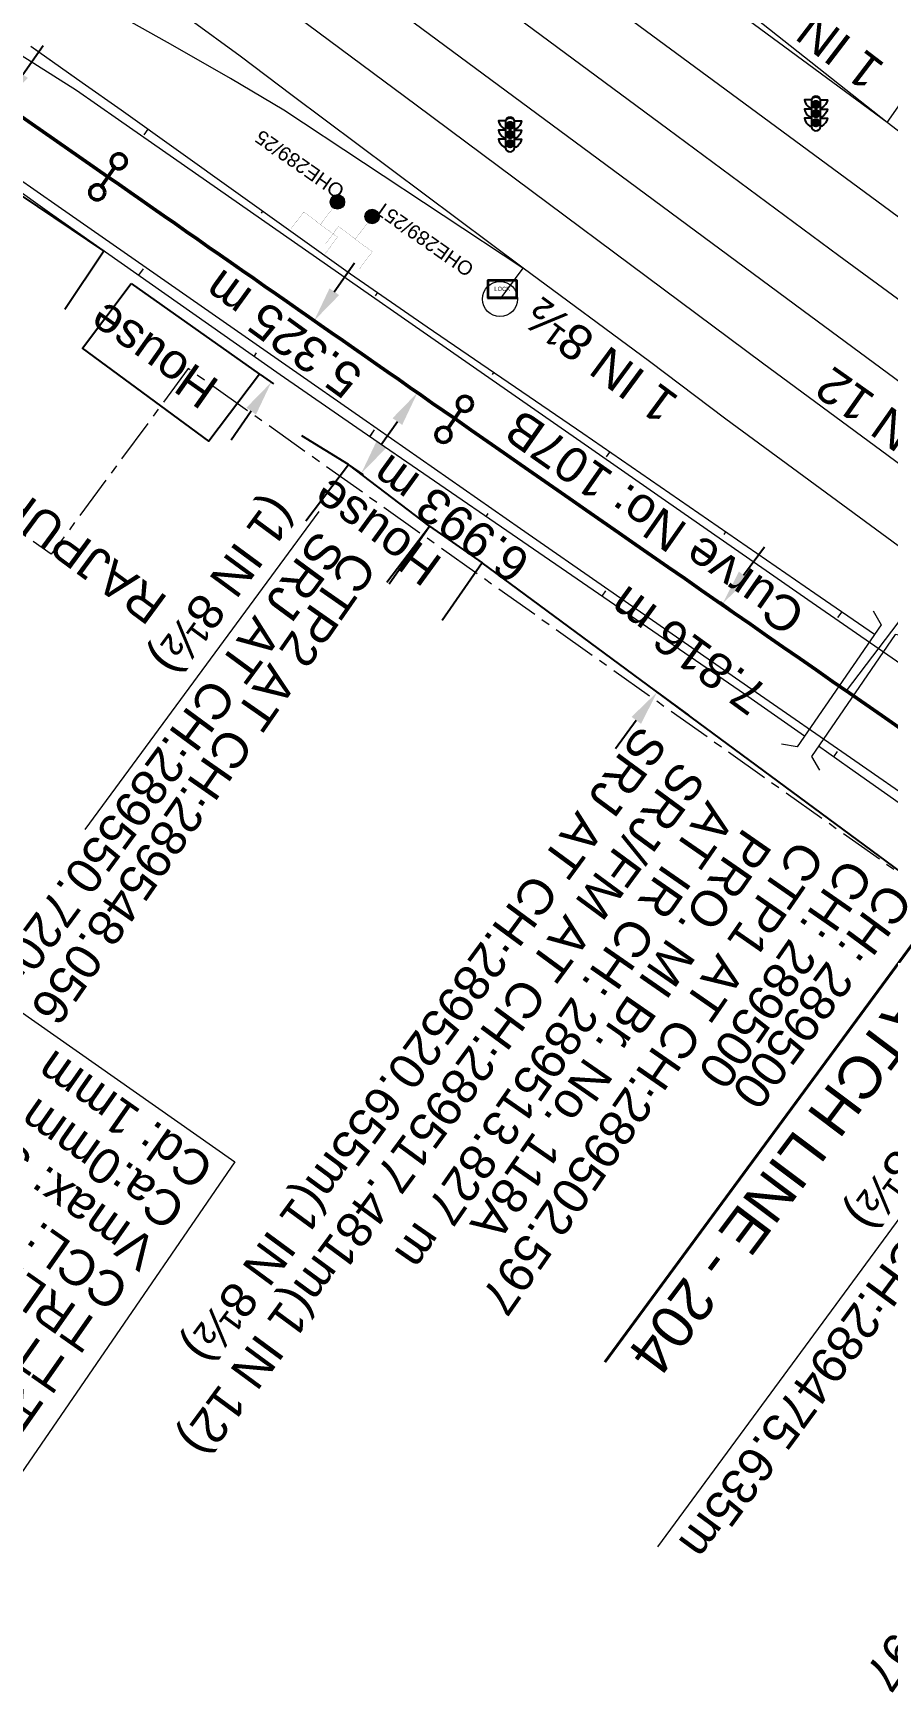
# Model space of a CAD drawing. Header units: metres. Extents: x 644418 to 1306172, y 3366650 to 6747308.
# Drawn here: x 653173.9 to 653234.6, y 3373469.3 to 3373586.7 of the extents above; entities that cross this region are included whole.
import ezdxf
from ezdxf.enums import TextEntityAlignment as Align

# ---------------------------------------------------------------- set-up
doc = ezdxf.new("R2010")
doc.units = ezdxf.units.M
doc.header["$MEASUREMENT"] = 0
doc.linetypes.add('CENTER', pattern=[2, 1.25, -0.25, 0.25, -0.25])
doc.linetypes.add('PHANTOM2', pattern=[1.25, 0.625, -0.125, 0.125, -0.125, 0.125, -0.125])
doc.layers.get('Defpoints').update_dxf_attribs({"lineweight": 0})
for name, color, linetype, lineweight in [('BRIDGE DETAILS PLAN', 7, 'Continuous', 0), ('Existing Chainage', 7, 'Continuous', 0), ('Existing IR Track', 143, 'Continuous', 0), ('Existing Railway Boundary', 7, 'CENTER', 0), ('IR Proposed Chainage', 190, 'Continuous', 0), ('IR Proposed Curve_Details', 190, 'Continuous', 0), ('IR Proposed TPTC Chainages', 190, 'Continuous', 0), ('OHE MAST', 8, 'Continuous', 0), ('OHE MAST TEXT', 8, 'Continuous', 0), ('PROP-DFC Connecting line', 1, 'Continuous', 0), ('PROPOSED DFCC TOE SLOPES - Cut & Connection', 239, 'Continuous', 0), ("RAJPURA STN. SRJ's", 251, 'Continuous', 0)]:
    doc.layers.add(name, color=color, linetype=linetype, lineweight=lineweight)
for name, color, linetype in [('C-ROAD-CNTR-N', 92, 'Continuous'), ('C-ROAD-STAN', 11, 'Continuous'), ('COMPOUND_WALL', 251, 'Continuous'), ('Dimension', 10, 'Continuous'), ('LOCK', 251, 'Continuous'), ('MATCH LINE', 7, 'Continuous'), ('PROPOSED FORMATION LINE - Connecting line', 187, 'Continuous'), ('RESIDENTIAL_BL_PUC', 251, 'Continuous'), ('SIGNAL_POST', 8, 'Continuous'), ('TOPO_TEXT', 251, 'Continuous'), ('Village Name', 7, 'Continuous')]:
    doc.layers.add(name, color=color, linetype=linetype)
doc.styles.add('CUT-FILL', font='cut-fill.shx', dxfattribs={"height": 2})
doc.styles.get("Standard").update_dxf_attribs({"font": 'arial.ttf'})
doc.styles.add('Style-Arial', font='arial.ttf')
doc.styles.add('Vill txt', font='arial.ttf', dxfattribs={"height": 3})
doc.dimstyles.new('DIM', dxfattribs={"dimtxt": 2.5, "dimasz": 2.5, "dimexe": 0.18, "dimexo": 0.0625, "dimgap": 0.09, "dimtad": 0, "dimtih": 1, "dimtoh": 1, "dimdec": 3, "dimzin": 0, "dimdsep": 46, "dimtxsty": 'Standard', "dimcen": 0.09, "dimadec": 0, "dimazin": 0, "dimtfac": 1, "dimtdec": 3, "dimtofl": 0, "dimtmove": 0, "dimatfit": 3, "dimfxl": 1, "dimtolj": 1, "dimtzin": 0, "dimarcsym": 0})

# ---------------------------------------------------------------- blocks, each defined once
blk = doc.blocks.new('LOCK')
for p, q in [((-0.9797282768413424, 0.66568558011204, 212.9956074118041), (-0.9797282768413424, -0.6012554196640849, 212.9956074118041)), ((1.140655689465348, 0.66568558011204, 212.9956074118041), (-0.9797282768413424, 0.66568558011204, 212.9956074118041)), ((-0.9297805057431106, 0.6157378093339503, 212.9956074118041), (-0.9297805056266952, -0.5513076488859951, 212.9956074118041)), ((1.090707918454427, 0.6157378093339503, 212.9956074118041), (-0.9297805057431106, 0.6157378093339503, 212.9956074118041)), ((1.090707918338012, -0.5513076488859951, 212.9956074118041), (1.090707918338012, 0.615737808868289, 212.9956074118041)), ((1.140655689465348, -0.6012554196640849, 212.9956074118041), (1.140655689465348, 0.66568558011204, 212.9956074118041)), ((-0.9797282768413424, -0.6012554196640849, 212.9956074118041), (1.140655689465348, -0.6012554196640849, 212.9956074118041)), ((-0.9297805055102799, -0.5513076488859951, 212.9956074118041), (1.090707918338012, -0.5513076488859951, 212.9956074118041))]:
    blk.add_line(p, q)
at = {"style": 'CUT-FILL'}
blk.add_text('LOCK', height=0.2996866264319999, dxfattribs=at).set_placement((-0.4868415478849784, -0.1000521802343428, 212.9956074118041))
blk = doc.blocks.new('SIG')
for color, points in [(1, [(-0.2159795589977875, 0.4178089566994458, 0.1802950991138887), (-0.007352102838922292, 0.3304238426935626, -0.002550329670985852), (0.005564955841691699, 0.330166121959337, -0.002550329672140715), (0.01848201452958165, 0.3304238426935626, 0.1802950991153363), (0.2271094706884469, 0.4178089566994458, -0.002653904617953797), (0.2469255312171299, 0.4380990795616526, 0.1844951788522935), (0.3293976953355013, 0.6539988614531467, 1.000000553002424), (-0.318267783644842, 0.6539988614531467, 0.1844951788522935), (-0.2357956195337465, 0.4380990795616526, -0.002653904618125866)]), (2, [(0.2271094706811709, -0.2298565223027254, -0.002653904619222139), (0.2469255312244059, -0.2095663994259667, 0.1844951788485467), (0.3293976953355013, 0.006333382465527393, 1.000000553002424), (-0.318267783644842, 0.006333382465527393, 0.1844951788449604), (-0.2357956195410225, -0.2095663994259667, -0.002653904619394208), (-0.2159795589977875, -0.2298565222881734, 0.1802950991051685), (-0.00735210284619825, -0.3172416362795047, -0.002550329673102802), (0.005564955841691699, -0.3174993570282822, -0.002550329672589529), (0.0184820145368576, -0.3172416362795047, 0.1802950991029971)]), (3, [(0.2271094706884469, -0.8775220012757927, -0.002653904617953797), (0.2469255312171299, -0.857231878413586, 0.1844951788522935), (0.3293976953355013, -0.6413320965220919, 1.000000553002424), (-0.318267783644842, -0.6413320965220919, 0.1844951788522935), (-0.2357956195337465, -0.857231878413586, -0.002653904618190138), (-0.2159795589977875, -0.8775220012757927, 0.3955992085621711)])]:
    blk.add_hatch(color=color).paths.add_polyline_path(points)
for p, q in [((-0.3107075845618965, 0.9778316009760601), (-0.3181630623512319, -0.9038344599539414)), ((0.3292929745439324, -0.9038344602304278), (0.3218374962525559, 0.9778316009760601))]:
    blk.add_line(p, q)
for points in [[(-0.3107075845618965, 0.9778316009760601), (-0.8124192605391727, 0.9778316009760601, 0.198757633659752), (-0.4245027015713276, 0.4148895965190604, 0.003814342867376566), (-0.313035050407052, 0.3904093586170347, 0.003814342867376566)], [(-0.3132737442501821, 0.3301661219884409), (-0.8124192605391727, 0.3301661219884409, 0.198757633659752), (-0.4245027015713276, -0.2327758824685588, 0.003726745346412976), (-0.3155990582381492, -0.2567130196694052, 0.003726745346412976)], [(0.3218374962525559, 0.9778316009760601), (0.823549172229832, 0.9778316009760601, -0.198757633659752), (0.435632613254711, 0.4148895965190604, -0.00381434286198772), (0.3241649622505065, 0.3904093586606905, -0.00381434286198772)], [(0.3244036561154644, 0.3301661219884409), (0.823549172229832, 0.3301661219884409, -0.198757633659752), (0.435632613254711, -0.2327758824685588, -0.003726745335139404), (0.3267289702562266, -0.2567130195966456, -0.003726745335139404)], [(-0.3158399039384676, -0.3174993569991784), (-0.8124192605391727, -0.3174993569991784, 0.198757633659752), (-0.4245027015713276, -0.8804413614416262, 0.003639141502233006), (-0.3181630623512319, -0.9038344599539414)], [(0.326969815971097, -0.3174993569991784), (0.823549172229832, -0.3174993569991784, -0.198757633659752), (0.435632613254711, -0.8804413614416262, -0.003639141538744628), (0.3292929729723255, -0.903834460186772)]]:
    blk.add_lwpolyline(points, format="xyb")
for centre, radius, start, end in [((0.005564955841691699, 0.908266355691012), 0.3238327394923963, 12.40487604794173, 167.5951239520583), ((0.005564955841691699, 0.8113775384117616), 0.3574007201457569, 27.75780727723905, 152.2421927227609), ((0.005564955841691699, -0.8955995907017495), 0.3238327394923963, 181.4571538408417, 358.5428461141178)]:
    blk.add_arc(centre, radius, start, end)
blk = doc.blocks.new('OHE MAST')
h = blk.add_hatch(color=256)
edge = h.paths.add_edge_path()
edge.add_arc((0, 0), 0.5143920608792591, 0, 360)
at = {"const_width": 0.01, "flags": 128}
for points in [[(1.500000000116415, 3.5), (1.500000000116415, 2), (-1.499999999883585, 2), (-1.499999999883585, 3.5)], [(1.164153218269348e-10, 2), (0, 0)]]:
    blk.add_lwpolyline(points, dxfattribs=at)
blk.add_circle((0, 0), 0.5143920608792591)
blk = doc.blocks.new('*D1502')
at = {"layer": 'Defpoints', "color": 0, "transparency": 16777216}
for p in [(653222.8246224534, 3373546.218155722), (653225.1061437028, 3373544.531525687), (653220.4595882564, 3373538.246083848)]:
    blk.add_point(p, dxfattribs=at)
at = {"layer": 'Dimension', "color": 0, "lineweight": -2, "transparency": 16777216}
for p, q in [((653224.3107643491, 3373548.228474668), (653225.7969062447, 3373550.238793614)), ((653225.0558857291, 3373544.568679234), (653222.6798794894, 3373546.325157938)), ((653220.4093302828, 3373538.283237396), (653218.033324043, 3373540.039716099)), ((653216.6919251112, 3373537.922394937), (653215.2057832156, 3373535.91207599))]:
    blk.add_line(p, q, dxfattribs=at)
at = {"layer": 'Dimension', "color": 0, "transparency": 16777216}
for points in [[(653223.9757111913, 3373548.476164984), (653224.6458175071, 3373547.980784352), (653222.8246224534, 3373546.218155722)], [(653216.3568719535, 3373538.170085253), (653217.0269782692, 3373537.674704621), (653218.1780670071, 3373539.932713883)]]:
    blk.add_solid(points, dxfattribs=at)
at = {"layer": 'Dimension', "color": 0, "lineweight": 0, "transparency": 16777216, "insert": (653220.3613577106, 3373542.886072966), "char_height": 2.5, "attachment_point": 5, "rotation": 144}
blk.add_mtext('\\A1;7.816 m', dxfattribs=at)
blk = doc.blocks.new('*D1929')
at = {"layer": 'Defpoints', "color": 0, "transparency": 16777216}
for p in [(653171.7212145841, 3373581.695319951), (653172.1486712913, 3373581.397206033), (653169.46, 3373577.542)]:
    blk.add_point(p, dxfattribs=at)
at = {"layer": 'Dimension', "color": 0, "lineweight": -2, "transparency": 16777216}
for p, q in [((653173.1513081696, 3373583.745888735), (653174.5814017553, 3373585.796457518)), ((653172.0974070716, 3373581.432958372), (653171.5735736317, 3373581.798286689)), ((653169.4087357803, 3373577.57775234), (653168.8849023404, 3373577.943080656)), ((653167.6024497072, 3373575.789545135), (653166.1723561215, 3373573.738976351))]:
    blk.add_line(p, q, dxfattribs=at)
at = {"layer": 'Dimension', "color": 0, "transparency": 16777216}
for points in [[(653172.8095467056, 3373583.984237665), (653173.4930696336, 3373583.507539804), (653171.7212145841, 3373581.695319951)], [(653167.2606882432, 3373576.027894066), (653167.9442111712, 3373575.551196204), (653169.0325432927, 3373577.840113918)]]:
    blk.add_solid(points, dxfattribs=at)
at = {"layer": 'Dimension', "color": 0, "lineweight": 0, "transparency": 16777216, "insert": (653162.8616593161, 3373581.023453602), "char_height": 2.5, "attachment_point": 5, "rotation": 144}
blk.add_mtext('\\A1;4.700 m', dxfattribs=at)
blk = doc.blocks.new('*D1930')
at = {"layer": 'Defpoints', "color": 0, "transparency": 16777216}
for p in [(653200.246824366, 3373561.811274743), (653201.1587471741, 3373561.176371634), (653196.2510000002, 3373556.072)]:
    blk.add_point(p, dxfattribs=at)
at = {"layer": 'Dimension', "color": 0, "lineweight": -2, "transparency": 16777216}
for p, q in [((653200.2981171724, 3373561.775563428), (653201.3064704568, 3373561.073523047)), ((653198.5913753945, 3373557.488809153), (653199.7302945876, 3373559.124659372)), ((653196.3022928066, 3373556.036288685), (653197.3106460909, 3373555.334248305))]:
    blk.add_line(p, q, dxfattribs=at)
at = {"layer": 'Dimension', "color": 0, "transparency": 16777216}
for points in [[(653199.3883425437, 3373559.362734803), (653200.0722466314, 3373558.88658394), (653201.1587471741, 3373561.176371634)], [(653198.2494233507, 3373557.726884585), (653198.9333274383, 3373557.250733722), (653197.1629228082, 3373555.437096891)]]:
    blk.add_solid(points, dxfattribs=at)
at = {"layer": 'Dimension', "color": 0, "lineweight": 0, "transparency": 16777216, "insert": (653203.5098951287, 3373552.214726004), "char_height": 2.5, "attachment_point": 5, "rotation": 144}
blk.add_mtext('\\A1;6.993 m', dxfattribs=at)
blk = doc.blocks.new('*D1931')
at = {"layer": 'Defpoints', "color": 0, "transparency": 16777216}
for p in [(653192.9904170365, 3373566.865608157), (653193.8253397075, 3373566.283763159), (653189.946, 3373562.497)]:
    blk.add_point(p, dxfattribs=at)
at = {"layer": 'Dimension', "color": 0, "lineweight": -2, "transparency": 16777216}
for p, q in [((653195.2547042915, 3373568.334840165), (653196.6840688754, 3373570.385917171)), ((653193.0416939617, 3373566.829874042), (653193.973017252, 3373566.180848909)), ((653189.9972769252, 3373562.461265885), (653190.9286002156, 3373561.812240751)), ((653189.3515580869, 3373559.864077996), (653187.922193503, 3373557.813000989))]:
    blk.add_line(p, q, dxfattribs=at)
at = {"layer": 'Dimension', "color": 0, "transparency": 16777216}
for points in [[(653194.9128581237, 3373568.573067596), (653195.5965504593, 3373568.096612734), (653193.8253397075, 3373566.283763159)], [(653189.0097119191, 3373560.102305426), (653189.6934042547, 3373559.625850565), (653190.7809226711, 3373561.915155001)]]:
    blk.add_solid(points, dxfattribs=at)
at = {"layer": 'Dimension', "color": 0, "lineweight": 0, "transparency": 16777216, "insert": (653191.6001410009, 3373565.339614357), "char_height": 2.5, "attachment_point": 5, "rotation": 144}
blk.add_mtext('\\A1;5.325 m', dxfattribs=at)
blk = doc.blocks.new('AeccTickTriangle')
at = {"color": 0, "linetype": 'ByBlock', "lineweight": -2}
blk.add_lwpolyline([(3.05311331771918e-16, 0.6666666666666667), (-0.5773502691896256, -0.333333333333333), (0.5773502691896257, -0.3333333333333335)], close=True, dxfattribs=at)
at = {"color": 0, "linetype": 'ByBlock', "lineweight": -2, "const_width": 0.0625}
blk.add_lwpolyline([(-0.03125, 0, 1), (0.03125, 0, 1)], format="xyb", close=True, dxfattribs=at)

msp = doc.modelspace()

# ---------------------------------------------------------------- linework, layer by layer
at = {"layer": 'BRIDGE DETAILS PLAN', "color": 7, "linetype": 'Continuous', "lineweight": 0, "flags": 128}
msp.add_lwpolyline([(653243.6443889249, 3373555.866960997), (653231.5955647591, 3373540.027961362)], dxfattribs=at)
at = {"layer": 'C-ROAD-CNTR-N', "color": 190, "linetype": 'Continuous', "lineweight": 50, "flags": 128}
for points in [[(653179.1871356664, 3373576.488487869), (653126.1311038749, 3373613.490469505)], [(653178.7293843614, 3373575.828093003), (653179.64493638, 3373577.14895358)], [(653203.7982480852, 3373559.333514814), (653203.0040778546, 3373559.88652304), (653202.20993352, 3373560.439568453), (653201.4158142199, 3373560.992649814), (653200.621719093, 3373561.54576588), (653199.8276472768, 3373562.098915412), (653199.0335979097, 3373562.652097168), (653198.2395701293, 3373563.20530991), (653197.4455630735, 3373563.758552396), (653196.6515758794, 3373564.311823388), (653195.8576076849, 3373564.865121644), (653195.063657627, 3373565.418445924), (653194.2697248429, 3373565.971794988), (653193.4758084695, 3373566.525167599), (653192.6819076439, 3373567.078562514), (653191.8880215028, 3373567.631978496), (653191.0941491829, 3373568.185414304), (653190.300289821, 3373568.738868699), (653189.5064425535, 3373569.292340441), (653188.7126065167, 3373569.845828291), (653187.9187808471, 3373570.39933101), (653187.1249646812, 3373570.952847359), (653186.331157155, 3373571.506376098), (653185.5373574048, 3373572.059915989), (653184.7435645667, 3373572.613465792), (653183.949777777, 3373573.167024267), (653183.1559961713, 3373573.720590177), (653182.3622188859, 3373574.274162281), (653181.5684450569, 3373574.827739342), (653180.7746738198, 3373575.381320119), (653179.980904311, 3373575.934903374), (653179.1871356664, 3373576.488487869)], [(653203.3056480836, 3373558.622844192), (653204.2212001021, 3373559.943704769)]]:
    msp.add_lwpolyline(points, dxfattribs=at)
msp.add_lwpolyline([(653241.1342471992, 3373533.399447152, -0.0005682420740238041), (653203.798248085, 3373559.333514813)], format="xyb", dxfattribs=at)
at = {"layer": 'C-ROAD-CNTR-N', "color": 190, "linetype": 'Continuous', "lineweight": 50}
for centre in [(653179.9501203863, 3373577.589240439), (653178.4242003552, 3373575.387806144), (653204.5263841085, 3373560.383991628), (653203.0004640773, 3373558.182557332)]:
    msp.add_circle(centre, 0.5357142857142962, dxfattribs=at)
at = {"layer": 'COMPOUND_WALL', "ltscale": 5}
msp.add_lwpolyline([(653198.9848716201, 3373547.726175717), (653202.005, 3373551.711), (653196.251, 3373556.072), (653192.946, 3373558.122)], dxfattribs=at)
at = {"layer": 'Existing IR Track', "flags": 128}
for points in [[(653234.4920049345, 3373580.337839229), (653214.9833162352, 3373595.783508982), (653200.9833615954, 3373607.922704081), (653187.382148094, 3373619.839438386), (653168.6290711259, 3373636.126310241), (653156.4804861159, 3373646.488982971), (653153.5115578775, 3373649.044743512), (653149.8457984169, 3373652.273796853), (653141.977112019, 3373659.164074164), (653136.4367354335, 3373663.987875415), (653126.20104549, 3373672.918282466), (653117.4787944661, 3373680.489494436), (653087.3640364273, 3373704.677702948), (653056.8549750887, 3373727.18800545), (653018.3304196254, 3373755.541684449), (652949.7314329434, 3373806.091753196)], [(653234.4920049341, 3373580.337839229), (653224.6418156093, 3373587.598236655), (653214.4131645707, 3373595.138703034), (653210.952850559, 3373597.734767937), (653205.1557100886, 3373602.02882078), (653199.5080871847, 3373606.172021617), (653198.8601522695, 3373606.650651113), (653185.2287768587, 3373616.720154713), (653173.8471335918, 3373625.057846415), (653162.7213513892, 3373633.207848732), (653148.8836029726, 3373643.300496933), (653135.921875951, 3373652.754259624), (653117.1723691483, 3373666.545554381), (653081.2037686938, 3373693.002441294), (653047.7356686249, 3373717.620072437), (653030.0984016267, 3373730.593253784), (653015.4925163309, 3373741.341374545), (652997.40403369, 3373754.652240049), (652981.2510902893, 3373766.549746073)], [(653208.6325792322, 3373570.016643455), (653191.6631289353, 3373581.211226971), (653187.8748470056, 3373583.469062046), (653183.7851164348, 3373585.811410578), (653169.2489316202, 3373593.971644581), (653142.2015759092, 3373610.469361683), (653126.8177104439, 3373621.218260653), (653087.280104642, 3373650.368102352), (653040.9010670064, 3373684.549455055)], [(653171.0028700692, 3373621.204670944), (653182.4586595083, 3373612.770638668), (653195.9674444222, 3373602.742851207), (653211.3195128764, 3373591.347242195), (653221.7337703514, 3373583.66385938), (653234.214889234, 3373574.455612135), (653248.1046699717, 3373564.189786566), (653263.9843440126, 3373552.461798586), (653273.9813300673, 3373545.083015634), (653283.3529136317, 3373538.173817015), (653285.0672597805, 3373536.904214017), (653293.2347670824, 3373530.919113398), (653303.2490313741, 3373523.56330269), (653317.6199285641, 3373512.980068751), (653335.3814779795, 3373499.963994469), (653344.9314076024, 3373492.925436191), (653376.2299985953, 3373469.85554425), (653393.03254212, 3373457.469022515)], [(653506.3206968944, 3373353.124301545), (653482.1744378236, 3373372.284839746), (653450.7910320061, 3373396.453391183), (653421.9196320254, 3373418.206428926), (653383.4214030782, 3373446.740267336), (653355.0438451199, 3373467.694494929), (653331.1640317038, 3373485.24417863), (653322.0421343002, 3373492.010902546), (653304.4983393206, 3373504.973338895), (653304.2021819159, 3373505.201348718), (653298.9104941573, 3373509.145402558), (653277.3417325115, 3373525.061092489), (653271.7084881929, 3373529.222576293), (653267.6726297472, 3373532.203157594), (653262.3310099809, 3373536.154080758), (653238.8115004644, 3373553.578166375), (653225.656254969, 3373563.258643621), (653201.0741763564, 3373581.564112529), (653174.1568393775, 3373601.558602154), (653150.8966611216, 3373618.745084492)], [(653168.1466867691, 3373617.352919936), (653179.7269063962, 3373608.810052325), (653193.1401400223, 3373598.923823247), (653206.5752425406, 3373589.021474481), (653218.9351766212, 3373579.88984476), (653231.0802142868, 3373570.916853931), (653245.3342743441, 3373560.452942713), (653260.3741687852, 3373549.412450467), (653271.2567258682, 3373541.409842702), (653282.6826255996, 3373533.00749773), (653298.082490807, 3373521.684691309), (653300.5195870304, 3373519.874952821), (653313.9356236784, 3373509.912078478), (653316.0278165826, 3373508.448550482), (653328.0088324354, 3373499.536909985), (653332.3314714539, 3373496.380637815), (653342.1277032425, 3373489.142140945), (653360.1747347198, 3373475.807064881), (653378.8231522941, 3373462.186054428)], [(653208.6495242534, 3373570.003961785), (653192.2660885958, 3373582.265341308), (653188.5661875008, 3373585.044228203), (653184.996013373, 3373587.647149546), (653171.5178630812, 3373597.566601954), (653147.8855882415, 3373615.078404739)], [(653165.4395498732, 3373613.690935435), (653176.9940624423, 3373605.13816945), (653190.3981799682, 3373595.218672465), (653203.6425561649, 3373585.417390005), (653216.1668496748, 3373576.146219861), (653228.5304848971, 3373566.993882145), (653242.545513697, 3373556.67595173), (653257.0900136551, 3373545.968306869), (653268.4397629802, 3373537.598963166), (653280.2415292033, 3373528.896301571), (653284.1360695144, 3373526.034304003), (653287.3864029318, 3373523.664448375), (653297.6654617448, 3373516.025930098), (653308.1674913942, 3373508.223840142), (653312.9996583742, 3373504.703469808), (653321.3354207844, 3373498.557399606), (653327.4483067171, 3373494.05955368), (653334.1406102827, 3373489.120534302), (653339.2966353961, 3373485.316728234), (653344.767310826, 3373481.280807795), (653350.3509055545, 3373477.193471244), (653350.472678041, 3373477.116634651), (653357.7978056779, 3373471.702590731), (653367.2776138264, 3373464.714520665)], [(653317.5966136695, 3373512.99691965), (653293.984590276, 3373531.836610385), (653284.782144626, 3373539.895737856), (653271.2421248337, 3373551.562105387), (653266.436350825, 3373555.612300912), (653262.4167190314, 3373558.958275338), (653234.4920049341, 3373580.337839229)], [(653371.1528376825, 3373449.882765016), (653352.1675299574, 3373464.111254175), (653328.6059892663, 3373481.426168773), (653300.7183290023, 3373501.950167221), (653289.0738704449, 3373510.521231917), (653286.4781561288, 3373512.427635326), (653269.0362281777, 3373525.418714887), (653250.2883151816, 3373539.288543837), (653223.0530138131, 3373559.303908326), (653217.6270079284, 3373563.374470367), (653208.6495242534, 3373570.003961785)]]:
    msp.add_lwpolyline(points, dxfattribs=at)
at = {"layer": 'Existing Railway Boundary', "color": 244, "ltscale": 2.5, "flags": 128}
msp.add_lwpolyline([(653287.1619277375, 3373490.738313094), (653241.7141820253, 3373522.548731284), (653184.8816828863, 3373562.884134023), (653175.1620494893, 3373549.705571249), (653004.7524567486, 3373669.07755038), (652924.822048041, 3373729.87955989), (652907.7199507161, 3373740.020860845), (652904.5642029772, 3373745.064118409), (652864.1809034448, 3373771.01846738), (652862.8288520877, 3373763.928228311), (652836.0797669716, 3373790.575003897), (652793.9064278522, 3373826.977723804), (652786.3399040309, 3373815.82762835), (652694.4321326368, 3373883.009735561), (652615.3514095126, 3373944.375309581), (652559.07580776, 3373987.307843735), (652463.6033500792, 3374028.6204587), (652316.971142089, 3374087.574509283), (652144.3795755066, 3374095.187247769)], dxfattribs=at)
at = {"layer": 'IR Proposed Curve_Details'}
msp.add_lwpolyline([(653188.1981319804, 3373506.599481173), (653167.3875368638, 3373476.324667163), (653139.1907701277, 3373496.068255784), (653160.0013652443, 3373526.343069795)], close=True, dxfattribs=at)
at = {"layer": 'MATCH LINE', "linetype": 'PHANTOM2', "ltscale": 15, "const_width": 0.2000000080876589}
msp.add_lwpolyline([(653283.7009864788, 3373586.434432772), (653214.4606085741, 3373492.383249098)], dxfattribs=at)
at = {"layer": 'PROP-DFC Connecting line', "color": 190, "linetype": 'Continuous', "lineweight": 0, "flags": 128}
for points in [[(653233.4960079223, 3373545.683035432), (653234.071260538, 3373544.70962439), (653228.1154910778, 3373536.038830839), (653227.0004783808, 3373536.226424319)], [(653236.1949109046, 3373543.835700051), (653235.0798982076, 3373544.023293531), (653229.124128749, 3373535.352499979), (653229.699381364, 3373534.379088936)]]:
    msp.add_lwpolyline(points, dxfattribs=at)
at = {"layer": 'PROPOSED DFCC TOE SLOPES - Cut & Connection', "color": 190, "flags": 128}
for points in [[(653181.7653980495, 3373579.476152534), (653182.040249816, 3373579.870346501)], [(653181.7653980495, 3373579.476152534), (653182.040249816, 3373579.870346501)], [(653190.0738888503, 3373573.908951977), (653190.1794670589, 3373574.060410525)], [(653190.0738888503, 3373573.908951977), (653190.1794670589, 3373574.060410525)], [(653181.6807809656, 3373569.965810393), (653181.3575137621, 3373569.502151829)], [(653181.6807809656, 3373569.965810393), (653181.3575137621, 3373569.502151829)], [(653181.6809104949, 3373569.965720092), (653181.3576614689, 3373569.502047842)], [(653181.6809104949, 3373569.965720092), (653181.3576614689, 3373569.502047842)], [(653198.1710361566, 3373568.040165951), (653198.3367042169, 3373568.278004452)], [(653198.1710361566, 3373568.040165951), (653198.3367042169, 3373568.278004452)], [(653189.709412426, 3373563.996083124), (653189.5346258646, 3373563.7453672)], [(653189.709412426, 3373563.996083124), (653189.5346258646, 3373563.7453672)], [(653189.710721845, 3373563.995165452), (653189.536027786, 3373563.74438023)], [(653189.710721845, 3373563.995165452), (653189.536027786, 3373563.74438023)], [(653206.475366587, 3373562.469906596), (653206.5740286465, 3373562.611700957)], [(653206.475366587, 3373562.469906596), (653206.5740286465, 3373562.611700957)], [(653198.0908648684, 3373558.530130452), (653197.7624161434, 3373558.058619934)], [(653198.0908648684, 3373558.530130452), (653197.7624161434, 3373558.058619934)], [(653198.0925711816, 3373558.528943196), (653197.7643798636, 3373558.057269779)], [(653198.0925711816, 3373558.528943196), (653197.7643798636, 3373558.057269779)], [(653214.5846187358, 3373556.619416182), (653214.8216836989, 3373556.960498487)], [(653214.5846187358, 3373556.619416182), (653214.8216836989, 3373556.960498487)], [(653206.1528925446, 3373552.604543952), (653206.00473856, 3373552.391618466)], [(653206.1528925446, 3373552.604543952), (653206.00473856, 3373552.391618466)], [(653206.1551099662, 3373552.603010801), (653206.0070977199, 3373552.389996427)], [(653206.1551099662, 3373552.603010801), (653206.0070977199, 3373552.389996427)], [(653222.9267216715, 3373551.103146411), (653223.0568895963, 3373551.290590175)], [(653222.9267216715, 3373551.103146411), (653223.0568895963, 3373551.290590175)], [(653214.5152755851, 3373547.10984215), (653214.2514153444, 3373546.730103139)], [(653214.5152755851, 3373547.10984215), (653214.2514153444, 3373546.730103139)], [(653214.5158896025, 3373547.109415676), (653214.252104395, 3373546.729630301)], [(653214.5158896025, 3373547.109415676), (653214.252104395, 3373546.729630301)], [(653231.0093515203, 3373545.213470774), (653231.2948369827, 3373545.624959986)], [(653231.0093515203, 3373545.213470774), (653231.2948369827, 3373545.624959986)], [(653222.6133605115, 3373541.23811691), (653222.4975914148, 3373541.07143808)], [(653222.6133605115, 3373541.23811691), (653222.4975914148, 3373541.07143808)], [(653222.6152690052, 3373541.236799712), (653222.4995974613, 3373541.070061498)], [(653222.6152690052, 3373541.236799712), (653222.4995974613, 3373541.070061498)], [(653339.4619290079, 3373460.043261851), (653323.0457941265, 3373471.467501628), (653306.7900011959, 3373483.123436586), (653289.9722412925, 3373493.967325548), (653273.731145481, 3373505.644497941), (653257.4280497541, 3373517.232080045), (653256.6671882324, 3373517.690357903), (653240.729008683, 3373528.249915372), (653231.8363975462, 3373534.533965014), (653229.628720216, 3373536.087116802)], [(653230.9473835966, 3373535.703533162), (653230.6937119756, 3373535.3378706)], [(653230.9473835966, 3373535.703533162), (653230.6937119756, 3373535.3378706)], [(653230.9492155289, 3373535.702262743), (653230.6957420855, 3373535.336442371)], [(653230.9492155289, 3373535.702262743), (653230.6957420855, 3373535.336442371)]]:
    msp.add_lwpolyline(points, dxfattribs=at)
at = {"layer": 'PROPOSED DFCC TOE SLOPES - Cut & Connection', "color": 190}
for points in [[(653356.2208097405, 3373458.332358546, 267.5172489434387), (653339.7748931403, 3373469.713563543, 267.5231722620039), (653323.3289765401, 3373481.09476854, 267.5290955805692), (653306.88305994, 3373492.475973536, 267.5350188991345), (653290.4371433397, 3373503.857178533, 267.5409422176998), (653273.9912267395, 3373515.23838353, 267.546865536265), (653261.1294871102, 3373524.139200608, 267.5514979434678), (653257.5453720493, 3373526.619573656, 267.5527888548303), (653245.6119739277, 3373534.880185636, 267.5570875917321), (653236.4671934216, 3373541.215573174, 267.5603829213157), (653229.1769386608, 3373546.271194116, 267.5630109102974), (653219.0102136799, 3373553.329582147, 267.566677159833), (653212.7534023011, 3373557.678097034, 267.5689342288626), (653201.5661165315, 3373565.462134314, 267.5729713982969), (653196.3411360489, 3373569.101431367, 267.5748575474279), (653179.9358959334, 3373580.538211303, 267.5807808659932), (653176.9573112234, 3373582.615499645, 267.5818563761448), (653172.5623233817, 3373585.375828385, 0)], [(653335.5069412665, 3373463.546344818, 267.5231722620039), (653319.0610246663, 3373474.927549814, 267.5290955805692), (653302.6151080661, 3373486.308754811, 267.5350188991345), (653286.1691914658, 3373497.689959808, 267.5409422176998), (653269.7232748657, 3373509.071164805, 267.546865536265), (653256.8615352364, 3373517.971981883, 267.5514979434678), (653253.2773225354, 3373520.452422502, 267.5527888548303), (653241.3421915855, 3373528.714234068, 267.5570875917321), (653232.1946173344, 3373535.051557147, 267.5603829213157), (653224.9016282154, 3373540.109074303, 267.5630109102974), (653214.7310899976, 3373547.170109725, 267.566677159833), (653208.4719318745, 3373551.520255612, 267.5689342288626), (653197.280450086, 3373559.307212453, 267.5729713982969), (653192.0537179074, 3373562.94772958, 267.5748575474279), (653175.6456821064, 3373574.386458275, 267.5807808659932), (653172.6670297921, 3373576.463793764, 267.5818563761448)]]:
    msp.add_polyline3d(points, dxfattribs=at)
at = {"layer": 'PROPOSED FORMATION LINE - Connecting line', "lineweight": 0, "flags": 128}
for points in [[(653173.6988800826, 3373585.753700983), (653177.3631983438, 3373583.192863631), (653180.1292018627, 3373581.234490732), (653196.4069050383, 3373569.615140806), (653201.8398888729, 3373565.850686827), (653212.8881304729, 3373558.291742616), (653229.3578409043, 3373546.95240888), (653233.610119926, 3373544.038266127)], [(653173.8691326337, 3373585.634718662), (653177.3631983438, 3373583.192863631), (653180.1292018627, 3373581.234490732), (653196.4069050383, 3373569.615140806), (653201.8398888729, 3373565.850686827), (653212.8881304729, 3373558.291742616), (653229.3578409043, 3373546.95240888), (653233.610119926, 3373544.038266127)], [(653228.6308582596, 3373536.789135643), (653224.3808463204, 3373539.77911681), (653207.8862659732, 3373551.097975961), (653196.8507377522, 3373558.685443603), (653191.4015020295, 3373562.431064072), (653175.0459267022, 3373573.945584537), (653172.2787240011, 3373575.902386652), (653168.4339132184, 3373578.501644393)], [(653339.4619290079, 3373460.043261851), (653323.0457941265, 3373471.467501628), (653306.7900011959, 3373483.123436586), (653289.9722412925, 3373493.967325548), (653273.731145481, 3373505.644497941), (653257.4280497541, 3373517.232080045), (653256.6671882324, 3373517.690357903), (653240.729008683, 3373528.249915372), (653231.8363975462, 3373534.533965014), (653229.628720216, 3373536.087116802)]]:
    msp.add_lwpolyline(points, dxfattribs=at)
at = {"layer": "RAJPURA STN. SRJ's", "color": 7}
for p, q in [((653234.4920049345, 3373580.337839229), (653236.0613798241, 3373582.567593207)), ((653208.6325656401, 3373570.016653628), (653207.0149160344, 3373567.819015405))]:
    msp.add_line(p, q, dxfattribs=at)
at = {"layer": "RAJPURA STN. SRJ's", "lineweight": 13, "flags": 128}
for points in [[(653177.5563040378, 3373530.177879632), (653194.1790336334, 3373552.747668777)], [(653218.2128711635, 3373479.281185266), (653242.8728295367, 3373512.763656218), (653251.4665002306, 3373506.434387333), (653253.7166643562, 3373509.489585312)]]:
    msp.add_lwpolyline(points, dxfattribs=at)
at = {"layer": "RAJPURA STN. SRJ's", "color": 7}
msp.add_circle((653207.0149160344, 3373567.819015405), 1.248711153502879, dxfattribs=at)
at = {"layer": 'RESIDENTIAL_BL_PUC', "ltscale": 5}
for points in [[(653166.6764496476, 3373573.388465669), (653169.46, 3373577.542), (653178.895, 3373571.219), (653176.1114496477, 3373567.065465669)], [(653193.2308716201, 3373552.087175716), (653196.251, 3373556.072)], [(653199.1524053419, 3373547.604577748), (653202.005, 3373551.711), (653205.755, 3373549.106)], [(653275.406, 3373497.666), (653205.755, 3373549.106), (653202.9024053419, 3373544.999577748)]]:
    msp.add_lwpolyline(points, dxfattribs=at)
msp.add_lwpolyline([(653180.839, 3373568.918), (653189.946, 3373562.497), (653186.3573670223, 3373557.740505081), (653177.379, 3373564.332)], close=True, dxfattribs=at)

# ---------------------------------------------------------------- block references
at = {"layer": 'C-ROAD-STAN', "color": 11, "linetype": 'Continuous', "lineweight": -3, "xscale": 0.02999999999999999, "yscale": 0.02999999999999999, "zscale": 0.02999999999999999}
msp.add_blockref('AeccTickTriangle', (653216.8508361292, 3373550.221322646), dxfattribs=at)
at = {"layer": 'LOCK', "linetype": 'Continuous'}
msp.add_blockref('LOCK', (653207.101, 3373568.49, 269.008), dxfattribs=at)
at = {"layer": 'OHE MAST', "color": 2, "rotation": 143.3908318566117}
for p in [(653195.471, 3373574.71), (653197.939, 3373573.675)]:
    msp.add_blockref('OHE MAST', p, dxfattribs=at)
at = {"layer": 'SIGNAL_POST', "linetype": 'Continuous'}
for p in [(653229.436, 3373580.97, 269.099), (653207.7270000001, 3373579.482, 269.561)]:
    msp.add_blockref('SIG', p, dxfattribs=at)

# ---------------------------------------------------------------- texts
at = {"layer": 'Existing Chainage', "color": 0, "linetype": 'Continuous', "lineweight": 0, "insert": (653224.3454998675, 3373510.858723306), "char_height": 2.5, "attachment_point": 6, "rotation": 233.55218855468445, "line_spacing_factor": 0.6, "style": 'Style-Arial'}
msp.add_mtext('CH: 289500', dxfattribs=at)
at = {"layer": 'IR Proposed Chainage', "insert": (653232.5928220849, 3373527.592277879), "char_height": 2.5, "attachment_point": 4, "rotation": 235.29783675681125, "line_spacing_factor": 0.6000000000000001, "style": 'Style-Arial'}
msp.add_mtext('CH: 289500', dxfattribs=at)
at = {"layer": 'IR Proposed Curve_Details', "linetype": 'Continuous', "style": 'Style-Arial'}
msp.add_text('Curve No: 107B', height=2.5, rotation=145, dxfattribs=at).set_placement((653228.8788069934, 3373545.842877662))
at = {"layer": 'IR Proposed Curve_Details', "insert": (653186.9063775826, 3373506.546439895), "char_height": 2.5, "attachment_point": 7, "rotation": 145, "line_spacing_factor": 0.8399999999999999, "style": 'Style-Arial'}
msp.add_mtext('Curve No: 107B (RH)\\PDegree: 0.086%%D\\PDelta:  0%%D12\'28"\\PRadius: 20000.0m\\PTTL: 52.730m\\PTRL: 30.00m\\PCCL: 45.459m\\PVmax: 30kmph\\PCa:0mm\\PCd: 1mm', dxfattribs=at)
at = {"layer": 'IR Proposed TPTC Chainages', "style": 'Style-Arial'}
for s, p in [('AT IR CH: 289513.827 m', (653221.7595705545, 3373532.313778976)), ('PRO. MI Br. No. 118A', (653224.3655511187, 3373530.400216021))]:
    msp.add_text(s, height=2.5, rotation=235.2723080549316, dxfattribs=at).set_placement(p)
at = {"layer": 'IR Proposed TPTC Chainages', "char_height": 2.5, "attachment_point": 4, "line_spacing_factor": 0.6, "style": 'Style-Arial'}
for s, insert, rotation in [('CTP2 AT CH:289548.056', (653197.3439327629, 3373549.478941686), 235.15054702911345), ('TTP1 AT CH:289472.597', (653256.173629753, 3373501.903760182), 235.31527986712894)]:
    msp.add_mtext(s, dxfattribs=dict(at, insert=insert, rotation=rotation))
at = {"layer": 'IR Proposed TPTC Chainages', "insert": (653230.1933077867, 3373528.187825787), "char_height": 2.5, "width": 50.62806681304542, "attachment_point": 1, "rotation": 235.2723080549316, "line_spacing_factor": 1.012789904482991, "style": 'Style-Arial'}
msp.add_mtext('CTP1 AT CH:289502.597', dxfattribs=at)
at = {"layer": 'MATCH LINE', "linetype": 'Continuous'}
msp.add_text('MATCH LINE - 204', height=3.000000121314882, rotation=233.0912344186539, dxfattribs=at).set_placement((653237.6412298224, 3373521.849253144))
at = {"layer": 'OHE MAST TEXT'}
for s, p in [('OHE289/25', (653192.7950551624, 3373577.373163523)), ('OHE289/25T', (653201.6298337774, 3373572.079831981))]:
    msp.add_text(s, height=1, rotation=145, dxfattribs=at).set_placement(p, align=Align.MIDDLE_CENTER)
at = {"layer": "RAJPURA STN. SRJ's", "color": 7}
for s, height, rotation, p in [('1 IN 12', 2.499999999999999, 142.5966652408967, (653234.4457182543, 3373584.434881025)), ('1 IN 8½', 2.499999999999998, 143.5349253078842, (653219.832382324, 3373560.799575379)), ('1 IN 12', 2.499999999999999, 144.7783072264826, (653239.8235016151, 3373556.643704451))]:
    msp.add_text(s, height=height, rotation=rotation, dxfattribs=at).set_placement(p)
at = {"layer": "RAJPURA STN. SRJ's", "lineweight": 13, "char_height": 2.5, "attachment_point": 4, "rotation": 233.64942194856144, "line_spacing_factor": 0.6479999999999997, "style": 'Style-Arial'}
for s, insert, width in [('\\A1;\\pxsm1;SRJ AT {\\A0;CH:289550.720m \\P(1 IN 8½)}', (653193.1289813479, 3373552.259940521), 42.66500257313761), ('\\A1;\\pxsm1;SRJ AT {\\A0;CH:289520.655m(1 IN 8½)}', (653217.715607685, 3373537.163028788), 126.6124276188359), ('\\A1;\\pxsm1;SRJ/FM AT C{\\A0;H:289517.481m(1 IN 12)}', (653220.4242520307, 3373534.656607917), 65.46489267502673), ('\\A1;\\pxsm1;SRJ AT {\\A0;CH:289475.635m (1 IN 8½)}', (653242.5394903279, 3373512.824772223), 41.52362155197081)]:
    msp.add_mtext(s, dxfattribs=dict(at, insert=insert, width=width))
at = {"layer": 'TOPO_TEXT'}
for rotation, p in [(144.8137889939065, (653187.2239114435, 3373561.928422582)), (143.9152311410241, (653203.0570549454, 3373549.320400369))]:
    msp.add_text('House', height=2.5, rotation=rotation, dxfattribs=at).set_placement(p)
at = {"layer": 'Village Name', "style": 'Vill txt'}
msp.add_text('RAJPURA  VILLAGE', height=2.5, rotation=143.5771918325063, dxfattribs=at).set_placement((653169.6040675145, 3373555.315791705), align=Align.MIDDLE_CENTER)

# ---------------------------------------------------------------- dimensions: what is measured, and where the dimension line sits
at = {"layer": 'Dimension', "color": 190, "lineweight": 0}
for base, p1, p2, angle, override, picture, middle in [((653171.7212145841, 3373581.695319951), (653169.46, 3373577.542), (653172.1486712911, 3373581.397206033), 55.10757521081875, {"dimpost": ' m', "dimtmove": 2}, '*D1929', (653162.8616593161, 3373581.023453602)), ((653193.8253397075, 3373566.283763159), (653189.946, 3373562.497), (653192.9904170365, 3373566.865608157), 55.127942016525964, {"dimpost": ' m', "dimtmove": 2}, '*D1931', (653191.6001410009, 3373565.339614357)), ((653201.1587471741, 3373561.176371634), (653196.251, 3373556.072), (653200.2468243659, 3373561.811274743), 55.1534142553067, {"dimpost": ' m', "dimtmove": 2}, '*D1930', (653203.5098951287, 3373552.214726004)), ((653222.8246224534, 3373546.218155722), (653220.4595882561, 3373538.246083848), (653225.1061437026, 3373544.531525687), 53.52608468862296, {"dimpost": ' m'}, '*D1502', (653220.3613577106, 3373542.886072966))]:
    dim = msp.add_linear_dim(base=base, p1=p1, p2=p2, angle=angle, dimstyle='DIM', override=override, dxfattribs=at)
    dim.commit()
    dim.dimension.update_dxf_attribs({"geometry": picture, "text_midpoint": middle, "dimtype": 129, "text_rotation": 144})

doc.saveas('drawing.dxf')
